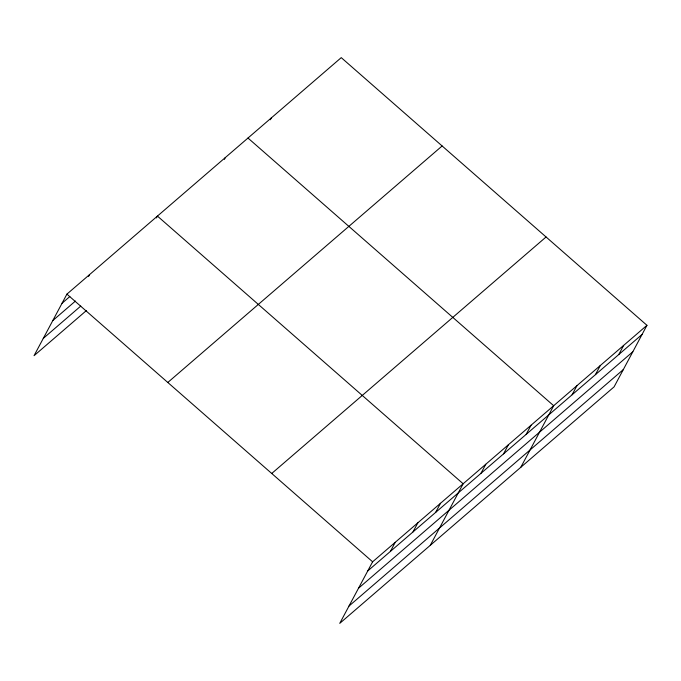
<?xml version="1.0" encoding="UTF-8"?>
<svg xmlns="http://www.w3.org/2000/svg" width="681" height="681" viewBox="0 0 681 681"><rect width="100%" height="100%" fill="white"/><g stroke="black" fill="none" stroke-linecap="round" stroke-linejoin="round"><path stroke-width="1.02" d="M646.95 325.314L372.618 561.808L339.751 623.362L614.083 386.868L646.95 325.314L341.249 57.638L66.917 294.132L34.05 355.686L86.342 310.613M88.573 276.443L89.552 274.622M156.468 217.911L157.447 216.09L463.148 483.765L430.281 545.319M224.372 159.38L225.343 157.549M270.323 119.771L271.293 117.941M390.375 551.44L395.252 542.297M413.001 531.929L417.879 522.787M435.636 512.418L440.513 503.276M480.897 473.389L485.783 464.255M503.531 453.878L508.409 444.744M526.166 434.367L531.044 425.233M520.812 467.277L553.679 405.723L247.978 138.039M572.117 394.759L576.994 385.616M595.432 374.652L600.31 365.518M618.757 354.554L623.634 345.412M62.039 303.266L69.845 296.541M52.803 320.564L75.438 301.053M43.286 338.389L80.75 306.092M167.798 382.467L442.131 145.972M271.736 473.474L546.068 236.979M367.74 570.95L642.072 334.456M358.504 588.248L632.836 351.754M348.987 606.064L623.319 369.57M66.917 294.132L372.618 561.808"/></g></svg>
